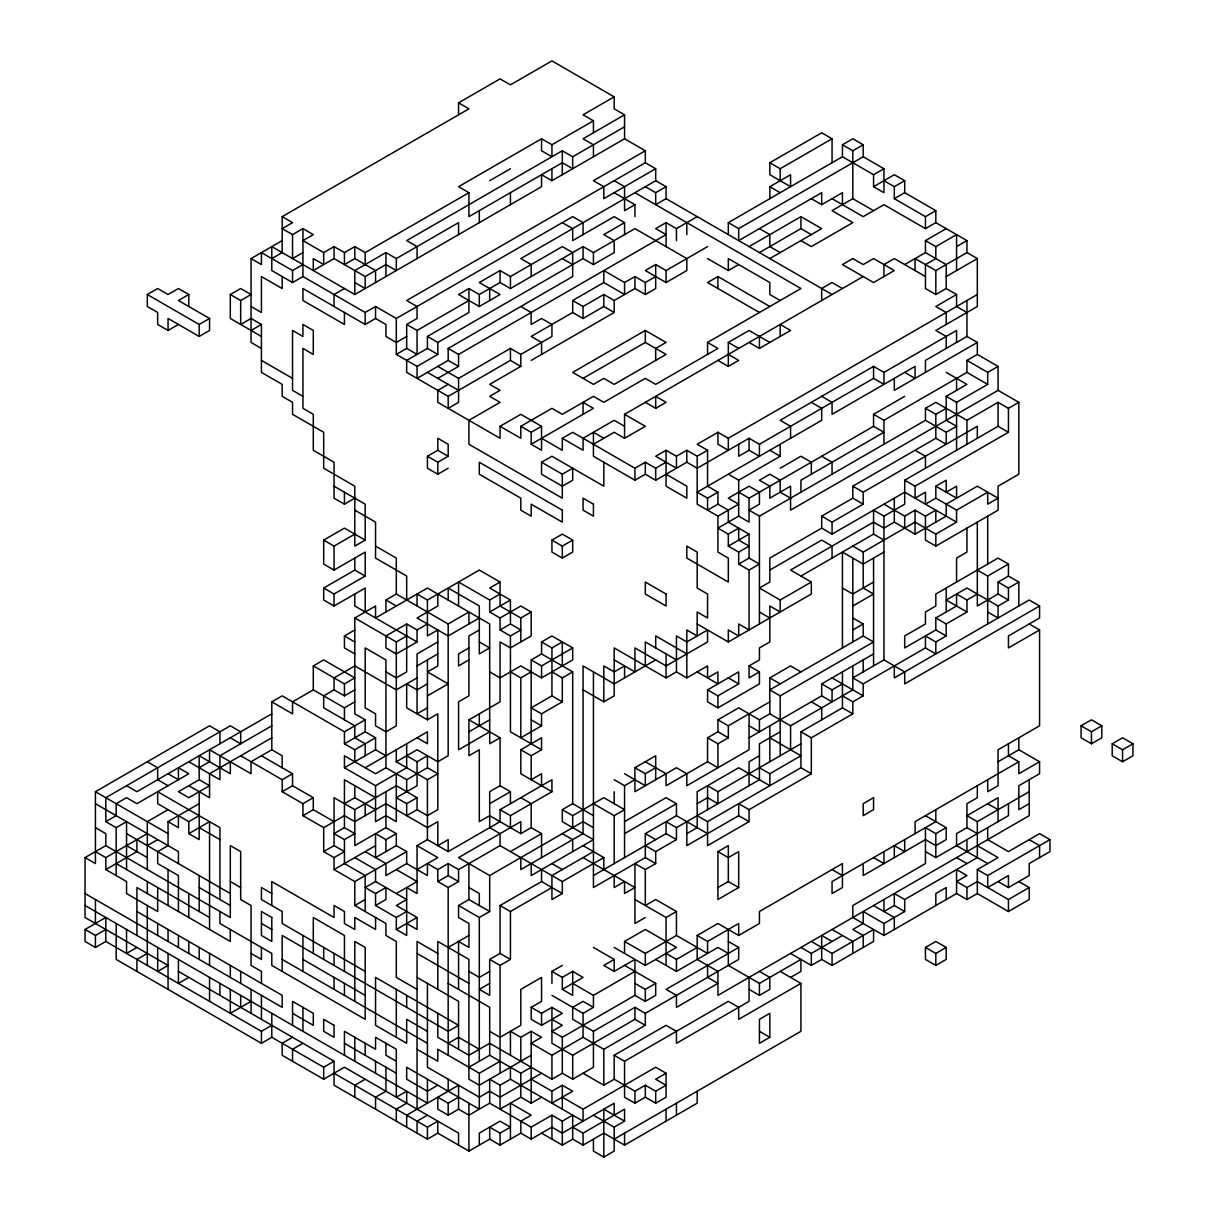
<?xml version="1.0" encoding="UTF-8"?>
<svg xmlns="http://www.w3.org/2000/svg" width="1218" height="1218" viewBox="0 0 1218 1218"><rect width="100%" height="100%" fill="white"/><g stroke="black" fill="none" stroke-linecap="round" stroke-linejoin="round"><path stroke-width="1.5" d="M458.562 114.812L458.562 102.83L500.065 78.865L510.433 84.864L551.937 60.9L614.192 96.846L614.192 108.828L624.56 114.812L624.56 138.776L551.937 180.706L541.553 174.707L541.553 186.689L354.803 294.512L271.797 246.599L271.797 270.548L292.548 282.53L302.932 276.547L365.187 312.478L375.555 306.494L396.307 318.477L572.688 216.637L583.057 222.635L583.057 234.617M178.422 324.46L168.054 330.459L157.67 324.46L157.67 312.478L147.302 306.494L147.302 294.512L157.67 288.529L168.054 294.512L178.422 288.529L188.805 294.512L188.805 306.494M271.797 258.581L282.18 252.583L282.18 216.637L468.93 108.828L458.562 102.83M188.805 294.512L178.422 300.511L209.557 318.477L209.557 330.459L199.173 336.442L168.054 318.477L168.054 330.459M261.428 348.424L251.06 342.441L251.06 258.581L282.18 240.601M282.18 216.637L292.548 222.635L282.18 228.619L292.548 234.617L302.932 228.619L313.3 234.617L302.932 240.601L323.683 252.583L334.052 246.599L344.435 252.583L354.803 246.599L365.187 252.583L468.93 192.688L468.93 216.637L562.305 162.725L572.688 168.723L572.688 156.741L562.305 150.758L406.675 240.601L417.058 246.599L417.058 258.581M230.309 294.512L240.677 288.529L251.06 294.512L240.677 300.511L230.309 294.512L230.309 318.477L261.428 336.442M302.932 252.583L292.548 258.581L292.548 234.617M147.302 294.512L199.173 324.46L209.557 318.477M251.06 258.581L261.428 264.565L261.428 252.583L292.548 270.548L302.932 264.565M354.803 294.512L354.803 270.548L385.939 252.583L396.307 258.581L396.307 270.548L385.939 264.565L365.187 276.547L334.052 258.581L313.3 270.548L313.3 258.581L323.683 264.565L323.683 252.583M593.44 132.777L593.44 120.795L551.937 144.759L541.553 138.776L458.562 186.689L468.93 192.688M614.192 96.846L583.057 114.812L593.44 120.795M375.555 282.53L375.555 270.548L354.803 258.581L344.435 264.565L344.435 252.583M489.682 180.706L510.433 168.723M251.06 330.459L261.428 324.46L251.06 318.477L240.677 324.46L240.677 300.511M624.56 114.812L583.057 138.776L593.44 144.759L593.44 156.741M344.435 288.529L334.052 294.512L334.052 306.494M396.307 258.581L458.562 222.635L458.562 234.617M572.688 156.741L624.56 126.794M655.695 168.723L645.312 162.74L645.312 150.758L593.44 180.706L603.808 186.689L603.808 198.671L655.695 168.723L655.695 180.706L666.063 186.689L666.063 198.671L655.695 204.67L655.695 192.688L666.063 186.689M344.435 312.493L344.435 324.46L302.932 300.511L302.932 288.529L365.187 324.46L375.555 318.477L385.939 324.46L385.939 336.442L396.307 342.441L406.675 336.442M645.312 162.74L406.675 300.511L417.058 306.494L417.058 318.477L406.675 324.46L406.675 348.424L396.307 354.423L396.307 318.477M707.567 246.599L666.063 270.548L655.695 264.565L645.312 270.548L666.063 282.53L686.815 270.548L686.815 258.581L634.943 228.619L593.44 252.583L583.057 246.599L510.433 288.529L500.065 282.53L479.313 294.512L468.93 288.529L458.562 294.512L479.313 306.494L500.065 294.512L479.313 282.53L500.065 270.548L510.433 276.547L562.305 246.599L572.688 252.583L572.688 276.547L448.178 348.424L448.178 360.406L417.058 378.372L417.058 366.39L396.307 354.423M655.695 180.706L520.817 258.581L531.185 264.565L531.185 276.547M406.675 324.46L417.058 330.459L468.93 300.511M634.943 216.637L634.943 204.67L624.56 210.653L624.56 186.689L614.192 180.706M437.81 366.39L458.562 378.372L510.433 348.424L520.817 354.423L520.817 366.39L510.433 360.406L448.178 396.352L406.675 372.388L406.675 360.406L427.427 348.424L427.427 336.442L468.93 312.493L468.93 288.529M624.56 234.617L624.56 222.635L603.808 234.617L614.192 240.601L614.192 252.583L593.44 264.565L583.057 258.581L437.81 342.441L427.427 336.442M417.058 366.39L437.81 354.423L437.81 342.441M697.183 216.637L676.447 228.619L666.063 222.635L655.695 228.619L666.063 234.617L458.562 354.423L448.178 348.424M769.822 198.671L769.822 186.689L790.573 174.707L790.573 186.689L769.822 174.707L769.822 162.74L821.693 132.777L832.061 138.776L832.061 162.74M769.822 162.74L780.19 168.723L832.061 138.776M437.81 378.372L458.562 366.39L458.562 354.423M655.695 264.565L655.695 288.529L645.312 294.512L634.943 288.529L614.192 300.511L614.192 312.493L603.808 306.494L583.057 318.477L572.688 312.493L572.688 300.511L603.808 282.53L624.56 294.512L624.56 282.53L603.808 270.548L603.808 282.53M728.318 222.635L842.445 156.741L842.445 144.759L852.813 138.776L863.197 144.759L863.197 156.741L738.687 228.619L728.318 222.635L728.318 234.617M448.178 384.37L437.81 390.354L437.81 402.336L500.065 438.282L500.065 426.3L520.817 414.318L541.553 426.3L541.553 450.264L531.185 444.266L531.185 432.283L541.553 426.3M572.688 312.493L531.185 336.442L541.553 342.441L541.553 354.423M572.688 300.511L583.057 306.494L603.808 294.512L614.192 300.511M624.56 282.53L634.943 276.547L645.312 282.53L655.695 276.547M842.445 144.759L852.813 150.758L863.197 144.759M520.817 354.423L551.937 336.442L551.937 324.46L541.553 318.477L531.185 324.46L531.185 312.493L520.817 306.494M520.817 366.39L489.682 384.37L500.065 390.354L489.682 396.352L500.065 402.336L468.93 420.301L468.93 444.266L562.305 498.177L562.305 474.213L541.553 462.246L541.553 474.213L562.305 486.195L572.688 480.212L572.688 468.23L562.305 474.213M531.185 360.406L614.192 312.493M749.07 246.599L800.942 216.652L821.693 228.619L769.822 258.581M811.325 198.671L821.693 204.67L842.445 192.688L842.445 204.67M873.565 174.707L883.948 168.723L883.948 192.688L873.565 186.689L873.565 174.707L842.445 156.741M769.822 306.494L717.935 276.547L707.567 282.53L759.438 312.493M707.567 258.581L728.318 270.548L738.687 264.565M759.438 252.583L800.942 228.619L811.325 234.617M873.565 210.653L852.813 198.671L832.061 210.653L852.813 222.635L811.325 246.599L800.942 240.601M873.565 186.689L894.316 174.707L904.7 180.706L904.7 192.688L935.82 210.653L935.82 222.635L966.94 240.601L966.94 252.583L977.323 258.581L977.323 306.494L935.82 330.459L946.203 336.442L946.203 348.424M302.932 396.352L292.548 390.354L292.548 330.459L302.932 336.442L302.932 324.46L313.3 330.459L313.3 354.423L302.932 348.424L302.932 408.334L313.3 414.318L313.3 450.264L334.052 462.246L334.052 498.177L344.435 504.176L354.803 498.177M448.178 468.23L437.81 474.213L427.427 468.23L427.427 456.248L437.81 450.264L448.178 456.248L448.178 444.266L437.81 438.282L437.81 450.264M655.695 360.406L655.695 348.424L666.063 342.441L645.312 330.459L572.688 372.388L593.44 384.37L603.808 378.372L614.192 384.37L666.063 354.423L645.312 342.441L583.057 378.372M883.948 180.706L894.316 186.689L904.7 180.706M427.427 456.248L437.81 462.246L448.178 456.248M894.316 186.689L894.316 198.671L904.7 192.688M365.187 611.999L365.187 588.035L334.052 606.001L323.683 600.017L323.683 588.035L334.052 594.019L365.187 576.053L365.187 552.089L334.052 570.07L323.683 564.071L323.683 540.107L344.435 528.14L365.187 540.107L354.803 546.106L354.803 486.195L323.683 468.23L323.683 432.283L292.548 414.318L292.548 402.336L282.18 396.352L282.18 384.37L261.428 372.388L261.428 324.46M500.065 426.3L520.817 438.282L520.817 426.3L551.937 408.334L562.305 414.318L593.44 396.352L603.808 402.336L645.312 378.372L655.695 384.37L717.935 348.424L707.567 342.441L707.567 354.423M323.683 540.107L334.052 546.106L354.803 534.123M531.185 444.266L593.44 408.334L583.057 402.336L583.057 414.318M707.567 342.441L800.942 288.529L634.943 192.688M894.316 198.671L925.452 216.652L935.82 210.653M541.553 438.282L562.305 450.264L562.305 438.282L572.688 432.283L634.943 468.23L645.312 462.231L655.695 468.23L666.063 462.231M728.318 354.423L738.687 360.406L728.318 366.39L728.318 342.441L749.07 330.459L769.822 342.441M832.061 198.671L863.197 216.652L883.948 204.67L925.452 228.619L935.82 222.635M323.683 588.035L354.803 570.07L365.187 576.053M541.553 462.246L551.937 456.248L603.808 486.195L603.808 462.231M624.56 414.318L645.312 426.3L624.56 438.282L624.56 414.318L863.197 276.547M904.7 264.565L925.452 252.583L925.452 240.601L946.203 228.619M593.44 444.266L614.192 432.283L624.56 438.282M655.695 408.319L666.063 402.336L655.695 396.352L655.695 408.319L645.312 402.336M749.07 342.441L759.438 348.424L790.573 330.459L780.19 324.46L780.19 336.442M925.452 240.601L935.82 246.599L956.572 234.617L956.572 270.548M956.572 246.599L966.94 240.601M915.068 270.548L915.068 258.581L935.82 270.548L966.94 252.583M282.18 767.736L282.18 755.754L271.797 749.77L271.797 701.842L282.18 695.859L344.435 731.79L344.435 743.772L365.187 731.805L365.187 719.823L354.803 713.824L354.803 617.983L375.555 606.001L375.555 617.983L427.427 588.035L489.682 623.981L489.682 743.772L500.065 737.788L500.065 785.717L489.682 791.7L489.682 827.646L500.065 833.63L500.065 845.612L562.305 881.558L603.808 857.594L603.808 869.576M385.939 611.999L385.939 600.017L396.307 594.019L448.178 623.966L468.93 611.999L468.93 623.981M946.203 276.547L977.323 258.581M354.803 653.929L344.435 647.93L344.435 635.948L354.803 629.965M676.447 456.248L666.063 450.264L655.695 456.248L676.447 468.23L676.447 456.248L686.815 450.264L697.183 456.248L707.567 450.264L707.567 486.195L717.935 492.194L717.935 504.176L707.567 510.159L707.567 498.177L717.935 492.194M935.82 246.599L935.82 258.581L925.452 264.565L925.452 288.529L935.82 294.512L946.203 288.529L956.572 294.512L956.572 306.494L966.94 312.493M157.67 947.452L157.67 971.401L168.054 965.417L85.047 917.489L85.047 857.594L95.43 863.577L95.43 791.7L209.557 725.806L219.925 731.805L219.925 743.787M313.3 665.911L323.683 659.912L354.803 677.893L344.435 683.877L313.3 665.911L313.3 689.875L292.548 701.857L292.548 713.824L271.797 701.842M417.058 606.001L417.058 594.019L427.427 600.017L479.313 570.07L500.065 582.037L500.065 606.001L520.817 617.983L531.185 611.999L531.185 635.948L510.433 647.93L500.065 641.947L500.065 701.842L468.93 719.823L468.93 755.754L479.313 749.77L479.313 821.648L489.682 815.664L520.817 833.63L531.185 827.646L541.553 833.63L541.553 857.594M603.808 438.282L593.44 432.283L593.44 456.248L634.943 480.212L645.312 474.213L645.312 462.231M977.323 294.512L728.318 438.282L717.935 432.283L697.183 444.266L707.567 450.264M956.572 294.512L935.82 306.494L946.203 312.478L946.203 324.46M417.058 629.965L406.675 623.966L385.939 635.948L385.939 647.93L396.307 653.929L417.058 641.947L417.058 629.965L427.427 623.966M551.937 540.107L562.305 534.123L572.688 540.107L572.688 552.089L562.305 558.072L551.937 552.089L551.937 540.107L562.305 546.106L572.688 540.107M645.312 474.213L655.695 480.212L686.815 462.231L697.183 468.23L749.07 438.282L759.438 444.266L873.565 378.372L883.948 384.37L883.948 372.388L873.565 366.39L780.19 420.301L790.573 426.3L790.573 438.282M271.797 713.824L136.918 791.7L126.55 785.717M354.803 617.983L396.307 641.947L406.675 635.948M500.065 582.037L489.682 588.035L510.433 600.017L510.433 623.981L500.065 629.965L500.065 617.983L520.817 606.001L531.185 611.999M230.309 737.788L240.677 743.787L240.677 731.805L230.309 725.806L105.799 797.699L105.799 821.648L116.182 815.664L116.182 803.682L126.55 797.699L136.918 803.682L188.805 773.734L178.422 767.736L178.422 779.718L168.054 773.734M199.173 767.736L209.557 761.752L209.557 749.77L251.06 773.734L251.06 761.752L271.797 749.77M271.797 725.806L219.925 755.754L219.925 779.718L188.805 761.752M417.058 677.878L396.307 689.86L354.803 665.911L334.052 677.893L334.052 689.875L323.683 695.859L323.683 707.841L354.803 725.806L354.803 737.788L365.187 743.772L365.187 755.754M458.562 606.001L458.562 582.037L489.682 600.017L500.065 594.019M759.438 444.266L759.438 456.248L749.07 450.264L738.687 456.248L738.687 444.266M883.948 372.388L956.572 330.459L956.572 342.441M105.799 821.648L116.182 827.646L126.55 821.648L126.55 869.576M199.173 779.718L178.422 791.7L188.805 797.683L209.557 785.717L199.173 779.718L199.173 755.754L230.309 773.734L230.309 761.752M271.797 737.788L209.557 773.734L209.557 797.683L188.805 785.717M334.052 689.86L344.435 695.859L354.803 689.86M437.81 641.947L417.058 653.929L417.058 713.824L427.427 707.841M479.313 617.983L448.178 635.948L417.058 617.983L437.81 606.001L437.81 594.019M489.682 600.017L489.682 611.999L510.433 600.017M790.573 498.177L780.19 492.194L780.19 480.212L769.822 474.213L759.438 480.212L769.822 486.195L769.822 498.177L790.573 486.195L790.573 510.159L998.075 390.354L998.075 366.39L977.323 354.423L977.323 342.441L966.94 336.442L925.452 360.406L925.452 372.388M85.047 857.594L105.799 845.612L230.309 917.489L230.309 845.612L240.677 851.595L240.677 899.523L251.06 905.507L251.06 965.417L261.428 971.401L261.428 983.383M168.054 809.665L147.302 821.648L147.302 869.576M313.3 689.86L344.435 707.841L354.803 701.842M417.058 665.911L437.81 653.929M479.313 629.965L468.93 635.948L468.93 695.859L458.562 701.842L458.562 749.77L489.682 731.805M728.318 474.213L738.687 480.212L780.19 456.248L780.19 444.266M977.323 342.441L894.316 390.354L894.316 378.372M95.43 851.61L105.799 857.594L147.302 833.63M178.422 911.506L178.422 875.559L157.67 863.577L157.67 851.595L168.054 845.612L168.054 821.648L199.173 803.682M468.93 647.93L458.562 653.929L458.562 665.911L468.93 659.912M780.19 468.23L800.942 456.248L811.325 462.231L811.325 474.213M800.942 492.194L800.942 480.212L883.948 432.283L873.565 426.3L873.565 414.318L904.7 396.352M966.94 360.406L987.691 372.388L987.691 384.37L966.94 372.388L966.94 360.406L977.323 354.423M157.67 887.541L157.67 911.506L126.55 893.54L126.55 881.558L105.799 869.576L136.918 851.61L136.918 839.628M147.302 845.612L157.67 839.628M219.925 899.523L219.925 827.646L157.67 791.7L157.67 803.682L188.805 821.648L199.173 815.664M344.435 731.79L365.187 719.823M427.427 683.877L417.058 689.86L406.675 683.877L406.675 707.841L427.427 719.823L437.81 713.824L437.81 809.665L427.427 815.664L417.058 809.665L406.675 815.664L406.675 803.682L417.058 797.683L417.058 809.665M500.065 629.965L510.433 635.948L520.817 629.965L510.433 623.981M697.183 456.248L697.183 504.176L717.935 516.143L738.687 504.176L728.318 498.177L749.07 486.195L759.438 492.194L759.438 504.176L749.07 510.159L759.438 516.143L925.452 420.301L946.203 432.283L956.572 426.3L946.203 420.301L946.203 396.352L966.94 384.37L946.203 372.388M738.687 492.194L749.07 498.177L873.565 426.3M873.565 414.318L883.948 420.301L966.94 372.388M188.805 821.648L188.805 833.63L209.557 821.648L209.557 929.471M282.18 779.718L292.548 773.734L292.548 785.717L313.3 797.683L313.3 809.665L302.932 815.664L302.932 803.682L282.18 791.7L282.18 779.718L240.677 755.754M427.427 695.859L448.178 683.877L427.427 671.894L437.81 665.911L437.81 629.965L427.427 635.948L427.427 600.017M749.07 498.177L749.07 522.141L738.687 516.143L717.935 528.125L728.318 534.123L738.687 528.125L738.687 540.107L749.07 546.106L738.687 552.089L728.318 546.106L728.318 534.123M925.452 420.301L925.452 408.334L935.82 402.336L966.94 420.301L998.075 402.336L1008.443 408.334L1018.827 402.336L1018.827 474.213L998.075 486.195L998.075 510.159L935.82 546.106L925.452 540.107L925.452 516.158L935.82 510.159L935.82 522.141M987.691 372.388L998.075 366.39M282.18 791.7L292.548 785.717M344.435 743.772L354.803 749.77L375.555 737.788L375.555 749.77L344.435 767.736L344.435 755.754L375.555 773.734L385.939 767.736L385.939 659.912L365.187 647.93L365.187 707.841L375.555 713.824L375.555 725.806L385.939 731.79L396.307 725.806L396.307 641.947M593.44 815.664L572.688 803.682L572.688 671.894L541.553 653.929L541.553 641.947L551.937 635.948L572.688 647.93L572.688 659.912L541.553 677.878L520.817 665.911L500.065 677.893L489.682 671.894M925.452 408.334L935.82 414.318L946.203 408.334M946.203 396.352L956.572 402.336L987.691 384.37M531.185 743.772L531.185 659.912L541.553 653.929M541.553 641.947L551.937 647.93L562.305 641.947L562.305 665.911M728.318 546.106L749.07 534.123L749.07 558.088L738.687 564.071L738.687 552.089M85.047 929.471L105.799 917.489L105.799 941.453L95.43 947.452L85.047 941.453L85.047 929.471L95.43 935.47L105.799 929.471M302.932 803.682L313.3 797.683M365.187 767.736L427.427 731.805L427.427 743.772L417.058 737.788M510.433 671.894L520.817 677.878L531.185 671.894M531.185 659.912L541.553 665.911L572.688 647.93M697.183 623.966L728.318 641.947L811.325 594.019L811.325 582.037L780.19 600.017L759.438 588.035L769.822 582.037L769.822 558.088L821.693 528.125L821.693 516.143L852.813 498.177L852.813 486.195L935.82 438.282L946.203 444.266L946.203 432.283M396.307 749.77L396.307 761.752L417.058 749.77L437.81 761.752L448.178 755.754L448.178 623.966M852.813 486.195L863.197 492.194L977.323 426.3L977.323 438.282M344.435 803.682L354.803 797.683L354.803 785.701M344.435 767.736L375.555 785.701L406.675 767.736L406.675 743.772M406.675 755.754L417.058 761.752L427.427 755.754L427.427 767.736L406.675 779.718L385.939 767.736M468.93 731.805L489.682 719.823M551.937 671.894L562.305 677.893L572.688 671.894M738.687 564.071L749.07 570.054L759.438 564.071L749.07 558.088M821.693 516.143L832.061 522.141L863.197 504.176L863.197 492.194M883.948 540.107L873.565 534.123L873.565 510.159L883.948 516.158L904.7 504.176L904.7 480.212L998.075 426.3L1008.443 432.283L1008.443 408.334M302.932 815.664L323.683 827.646L344.435 815.664L354.803 821.648L385.939 803.682L427.427 827.646L437.81 821.648L437.81 845.612L448.178 839.628L448.178 851.595L500.065 821.648L500.065 809.665L551.937 779.718L551.937 791.7L510.433 815.664L500.065 809.665M396.307 833.63L385.939 839.628L375.555 833.63L375.555 857.594L396.307 845.612L396.307 833.63L385.939 827.646L354.803 845.612L354.803 809.665L396.307 785.701L417.058 797.683M562.305 701.842L551.937 695.859L531.185 707.841L541.553 713.824L562.305 701.842L562.305 677.893M769.822 570.054L821.693 540.107L832.061 546.106L832.061 558.088M821.693 528.125L832.061 534.123L904.7 492.194L956.572 522.141L935.82 534.123L915.068 522.141L863.197 552.089L863.197 588.035L873.565 594.019L852.813 606.001M904.7 480.212L915.068 486.195L1008.443 432.283M136.918 947.452L126.55 953.435L126.55 929.471M344.435 827.646L334.052 833.63L344.435 839.613L354.803 833.63L344.435 827.646L344.435 779.718L375.555 797.683M396.307 761.752L427.427 779.718L437.81 773.734L427.427 767.736M935.82 486.195L946.203 480.212L946.203 492.194L956.572 486.195L956.572 498.177L935.82 486.195L935.82 498.177L956.572 510.159L987.691 492.194L987.691 504.176L998.075 498.177L977.323 486.195L946.203 504.176L946.203 516.158L915.068 534.123L894.316 522.141L894.316 498.177M147.302 953.435L136.918 959.419L136.918 971.401M323.683 851.595L334.052 845.612L344.435 851.595L334.052 857.594L323.683 851.595L323.683 827.646M541.553 713.824L541.553 725.806L520.817 737.788L520.817 677.878M655.695 659.912L614.192 683.877L583.057 665.911L583.057 833.63L520.817 869.576L520.817 857.594M800.942 576.053L873.565 534.123M894.316 522.141L883.948 528.125L873.565 522.141L790.573 570.054L811.325 582.037M883.948 504.176L904.7 516.158L915.068 510.159L925.452 516.158M935.82 498.177L925.452 504.176L925.452 492.194L915.068 498.177L915.068 486.195M520.817 749.77L541.553 737.788L541.553 749.77L531.185 755.754L520.817 749.77L520.817 773.734L551.937 791.7M583.057 689.86L603.808 701.842L614.192 695.859L614.192 647.93L666.063 677.878L676.447 671.894L686.815 677.878L707.567 665.911L707.567 677.878L717.935 671.894L717.935 683.877L697.183 671.894M334.052 857.594L334.052 869.576L375.555 845.612M883.948 552.089L863.197 564.071L842.445 552.089L842.445 647.93M188.805 977.399L178.422 983.383L178.422 959.419M334.052 869.576L354.803 881.558L406.675 851.595L406.675 863.577L385.939 875.559L385.939 863.577L365.187 851.595M375.555 905.507L385.939 899.523L385.939 887.541L375.555 893.525L375.555 905.507L396.307 917.489L396.307 929.471L406.675 935.47L406.675 887.541L417.058 893.525L417.058 845.612L427.427 839.613L448.178 851.595M489.682 803.682L510.433 791.7L510.433 803.682M873.565 582.052L852.813 594.019L842.445 588.035M406.675 923.488L417.058 929.471L417.058 917.489L396.307 905.507L406.675 899.523L375.555 881.558L365.187 887.541L375.555 893.525M707.567 689.86L738.687 671.894L738.687 683.877L717.935 695.859L707.567 689.86L707.567 701.842L717.935 707.841L759.438 683.877L759.438 671.894L749.07 665.911L749.07 677.878L759.438 671.894M749.07 665.911L759.438 659.912L759.438 647.93L769.822 641.947L769.822 606.001L780.19 611.999L780.19 600.017M354.803 881.558L354.803 905.507L365.187 899.523M417.058 869.576L437.81 857.594L417.058 845.612M396.307 893.525L417.058 881.558L396.307 869.576M406.675 863.577L427.427 875.559L427.427 863.577L437.81 869.576L448.178 863.577L458.562 869.576L500.065 845.612M749.07 725.806L759.438 731.805L759.438 719.823L769.822 713.824L769.822 677.893L790.573 665.911L800.942 671.894M852.813 629.965L863.197 623.981L863.197 635.963L769.822 689.86L780.19 695.859L873.565 641.947L863.197 635.963M437.81 869.576L437.81 881.558L448.178 875.559L458.562 881.558L458.562 869.576M531.185 863.577L531.185 875.559L593.44 839.628L562.305 821.648L562.305 809.665L572.688 803.682M749.07 713.824L749.07 749.77L686.815 785.717L686.815 773.734L676.447 767.736L634.943 791.7L634.943 767.736L655.695 755.754L655.695 779.718M717.935 719.823L728.318 725.806L728.318 737.788L717.935 743.772L717.935 767.736L707.567 761.752L707.567 737.788L717.935 731.79L717.935 719.823L738.687 707.841L759.438 719.823M251.06 1001.363L230.309 1013.33L230.309 989.381M396.307 917.489L406.675 911.506M437.81 881.558L448.178 887.541L458.562 881.558M510.433 851.595L541.553 833.63M562.305 809.665L572.688 815.664L603.808 797.683L624.56 809.665L614.192 815.664L593.44 803.682M614.192 779.718L624.56 785.717L634.943 779.718M634.943 767.736L645.312 773.734L655.695 767.736M728.318 725.806L769.822 701.842M977.323 570.07L987.691 576.053L1008.443 564.071L1008.443 576.053L1018.827 582.052L1018.827 606.001M396.307 929.471L417.058 917.489M520.817 833.63L520.817 821.648L458.562 857.594L489.682 875.559L583.057 821.648L593.44 827.646M842.445 683.877L832.061 689.875L832.061 701.842L821.693 695.859L821.693 683.877L873.565 653.929M1008.443 564.071L998.075 558.088L935.82 594.019L935.82 606.001L925.452 611.999L925.452 623.981L904.7 635.963L904.7 647.93L935.82 629.965L935.82 617.983L956.572 606.001L956.572 594.019L966.94 600.017L977.323 594.019M1018.827 582.052L1008.443 588.035L1008.443 600.017L998.075 594.019L998.075 582.052L1008.443 576.053M458.562 989.381L458.562 941.453L468.93 947.437L468.93 923.488L458.562 917.489L458.562 905.507L468.93 899.523L489.682 911.506L489.682 875.559M707.567 761.752L666.063 785.717L666.063 773.734L645.312 761.752M749.07 737.788L821.693 695.859M883.948 516.158L883.948 659.912L852.813 677.893L863.197 683.877L925.452 647.93L935.82 653.929L935.82 641.947L946.203 635.963L946.203 623.981L966.94 611.999L966.94 600.017M998.075 594.019L977.323 606.001L977.323 522.141M105.799 941.453L261.428 1031.311L271.797 1025.312M624.56 821.648L666.063 797.683L676.447 803.682L676.447 815.664L707.567 833.63M780.19 731.805L759.438 743.772L759.438 779.718L676.447 827.646L666.063 821.648L666.063 833.63L593.44 875.559M769.822 713.824L790.573 725.806L852.813 689.86L852.813 665.911M966.94 611.999L946.203 600.017L966.94 588.035L998.075 606.001L1008.443 600.017M116.182 923.488L116.182 959.434L261.428 1043.293L271.797 1037.294L323.683 1067.242L334.052 1061.259L334.052 1085.223L427.427 1139.135L437.81 1133.136L468.93 1151.117L489.682 1139.135L500.065 1145.118L520.817 1133.136L531.185 1139.135L551.937 1127.152L562.305 1133.136L614.192 1103.188L614.192 1115.17M458.562 905.507L479.313 917.489L489.682 911.506M489.682 983.383L479.313 989.381L489.682 995.365L489.682 959.419L500.065 953.435L500.065 905.507L541.553 881.558L562.305 893.525L562.305 881.558M593.44 851.595L551.937 875.559L551.937 899.523L562.305 893.525M624.56 833.63L676.447 803.682M759.438 755.754L749.07 761.752L749.07 785.717M697.183 815.664L707.567 821.648L800.942 767.736L800.942 731.805L842.445 707.841L852.813 713.824L852.813 701.842L863.197 695.859L863.197 683.877M292.548 1037.294L282.18 1043.293L282.18 1055.275L323.683 1079.224L344.435 1067.242L458.562 1133.136L458.562 1145.118M448.178 947.437L468.93 935.47M500.065 905.507L510.433 911.506L551.937 887.541M676.447 827.646L676.447 839.613L655.695 851.595L655.695 863.577L645.312 857.594L645.312 833.63L676.447 815.664M697.183 803.682L707.567 797.683L717.935 803.682L717.935 791.7L707.567 785.701L707.567 809.665M717.935 791.7L800.942 743.772M800.942 731.805L811.325 737.788L852.813 713.824M987.691 779.718L987.691 791.7L998.075 785.717L998.075 749.77L1039.578 725.806L1039.578 629.965L1008.443 647.93L1008.443 635.963L1039.578 617.983L1039.578 606.001L904.7 683.877L904.7 671.894L883.948 659.912M302.932 1043.293L292.548 1049.277L292.548 1061.259M759.438 767.736L769.822 773.734L800.942 755.754L769.822 737.788M645.312 857.594L593.44 887.541L593.44 671.894M686.815 833.63L697.183 827.646L697.183 791.7L738.687 767.736L769.822 785.717L769.822 773.734M645.312 917.489L634.943 923.488L634.943 863.577L645.312 869.576L655.695 863.577M811.325 737.788L811.325 773.734L749.07 809.665L749.07 821.648L738.687 815.664L686.815 845.612L686.815 821.648M489.682 971.401L479.313 977.399L468.93 971.401M489.682 959.419L500.065 965.417L510.433 959.419L510.433 911.506M749.07 821.648L707.567 845.612L707.567 821.648M717.935 851.595L728.318 857.594L738.687 851.595L738.687 887.541L717.935 899.523L717.935 851.595L728.318 845.612L728.318 881.558L717.935 887.541M365.187 1079.224L354.803 1085.223L354.803 1097.205M551.937 983.383L551.937 971.401L562.305 965.417M448.178 1043.293L458.562 1037.294L479.313 1049.277M562.305 977.399L572.688 971.401L583.057 977.399L562.305 989.381L562.305 977.399L551.937 971.401M624.56 953.435L624.56 941.453L645.312 929.471L676.447 947.437L645.312 965.417L614.192 947.437M634.943 899.523L666.063 917.489L676.447 911.506L676.447 935.47L707.567 953.435L707.567 941.453L697.183 935.47L697.183 959.419L717.935 971.401L717.935 995.365L1029.195 815.664L1029.195 779.718M531.185 1007.347L541.553 1013.33L551.937 1007.347L562.305 1013.33L541.553 1025.312L531.185 1019.329L531.185 1007.347L541.553 1001.348L541.553 977.399L520.817 989.381L520.817 1025.312L500.065 1037.294L489.682 1031.311M614.192 971.401L614.192 959.419L603.808 965.417L614.192 971.401L634.943 959.419L634.943 995.365L562.305 1037.294L551.937 1031.311L562.305 1025.312L551.937 1019.329M624.56 941.453L645.312 953.435L676.447 935.47M437.81 1085.223L427.427 1091.206L406.675 1079.224L406.675 1067.242L479.313 1109.172L479.313 1073.241L437.81 1049.277L437.81 1061.259L417.058 1049.277M468.93 1067.242L489.682 1055.26L520.817 1073.241L531.185 1067.242M510.433 1055.26L510.433 1031.311L520.817 1037.294L531.185 1031.311L541.553 1037.294L531.185 1043.293L551.937 1055.26L583.057 1037.294L603.808 1049.277L645.312 1025.312L645.312 1013.33L634.943 1007.347L593.44 1031.311L572.688 1019.329L572.688 1007.347L583.057 1001.348L593.44 1007.347L593.44 995.365L634.943 971.401M697.183 935.47L717.935 923.488L738.687 935.47L759.438 923.488L759.438 911.506L842.445 863.577L842.445 887.541L832.061 893.54L832.061 881.558L935.82 821.648L935.82 809.665M998.075 761.752L1018.827 749.77L1018.827 737.788M479.313 1073.241L500.065 1061.259M551.937 995.365L583.057 1013.33L593.44 1007.347M666.063 953.435L676.447 959.419L697.183 947.437M707.567 941.453L738.687 923.488L738.687 935.47M1029.195 803.682L1018.827 809.681L1018.827 785.717L1039.578 773.734L1039.578 761.752L1018.827 773.734L1018.827 761.752L915.068 821.648L915.068 833.63M1081.082 725.806L1091.45 719.823L1101.818 725.806L1101.818 737.788L1091.45 743.787L1081.082 737.788L1081.082 725.806L1091.45 731.805L1101.818 725.806M427.427 1115.17L417.058 1121.154L417.058 1133.136M666.063 1073.241L655.695 1079.224L666.063 1085.223L655.695 1091.206L645.312 1085.223L634.943 1091.206L614.192 1079.224L614.192 1055.26L624.56 1061.259L624.56 1097.205L634.943 1103.188L645.312 1097.205L655.695 1103.188L666.063 1097.205L666.063 1073.241L655.695 1067.242L583.057 1109.172L583.057 1121.154L510.433 1079.224L500.065 1085.223L489.682 1079.224L489.682 1103.188L468.93 1115.17L458.562 1109.172L448.178 1115.17L437.81 1109.172L437.81 1097.205L448.178 1103.188L458.562 1097.205M531.185 1055.26L479.313 1085.223L468.93 1079.224L468.93 959.419L437.81 941.453L437.81 989.381M634.943 983.383L645.312 989.381L655.695 983.383L655.695 995.365L645.312 1001.348L634.943 995.365M655.695 959.419L676.447 971.401L717.935 947.437L728.318 953.435M334.052 1073.241L427.427 1127.152L437.81 1121.154L437.81 1133.136M645.312 1013.33L738.687 959.419L738.687 947.452L666.063 989.381L676.447 995.365L676.447 1007.347L717.935 983.383L707.567 977.399L707.567 965.417M1018.827 881.558L1029.195 887.541L1029.195 899.523L1008.443 911.506L977.323 893.54L966.94 899.523L956.572 893.54L883.948 935.47L852.813 917.489L852.813 905.522L925.452 863.577L925.452 827.646L935.82 833.63L946.203 827.646L946.203 839.628L935.82 845.612L925.452 839.628L863.197 875.559L863.197 863.577M541.553 1073.241L500.065 1097.205L489.682 1091.206L479.313 1097.205L427.427 1067.242L427.427 983.383M551.937 1007.347L551.937 1043.293L572.688 1055.26L634.943 1019.329L645.312 1025.312M977.323 833.63L966.94 827.646L956.572 833.63L956.572 845.612L987.691 863.577M998.075 821.648L998.075 797.699L966.94 815.664L977.323 821.648L1029.195 791.7M1112.201 743.787L1122.57 737.788L1132.953 743.787L1132.953 755.754L1122.57 761.752L1112.201 755.754L1112.201 743.787L1122.57 749.77L1132.953 743.787M541.553 1097.205L531.185 1103.188L520.817 1097.205L500.065 1109.172L500.065 1085.223M437.81 1013.33L437.81 1037.294L468.93 1055.26L489.682 1043.293L551.937 1079.224L562.305 1073.241L562.305 1037.294M925.452 851.61L935.82 857.594L1008.443 815.664L1008.443 803.682M551.937 1091.206L562.305 1085.223L572.688 1091.206L551.937 1103.188L551.937 1091.206L531.185 1079.224M562.305 1073.241L572.688 1079.224L593.44 1067.242L593.44 1031.311M614.192 1055.26L666.063 1025.312L676.447 1031.311L676.447 1043.293L749.07 1001.348L749.07 977.399M489.682 1139.135L489.682 1127.152L500.065 1133.136L510.433 1127.152L500.065 1121.154L479.313 1133.136L479.313 1145.118M624.56 1061.259L728.318 1001.348L738.687 1007.347L738.687 1019.329L800.942 983.383L800.942 1031.311L614.192 1139.135M728.318 929.471L728.318 965.417L759.438 983.383L800.942 959.419L800.942 971.401L790.573 977.399M800.942 947.452L811.325 953.435L842.445 935.47M977.323 821.648L977.323 857.594L904.7 899.523L894.316 893.54L894.316 905.522L883.948 911.506L883.948 899.523M489.682 1103.188L531.185 1127.152L551.937 1115.17L562.305 1121.154L572.688 1115.17L572.688 1139.135L583.057 1145.118L603.808 1133.136L624.56 1145.118L697.183 1103.188L697.183 1091.206M583.057 1073.241L603.808 1085.223L614.192 1079.224M749.07 989.381L759.438 995.365L769.822 989.381L769.822 977.399L759.438 971.401M790.573 953.435L811.325 965.417L821.693 959.434L832.061 965.417L873.565 941.453L873.565 929.471L832.061 953.435L811.325 941.453M863.197 947.452L863.197 935.47L852.813 929.471L863.197 923.488L863.197 911.506L883.948 923.488L904.7 911.506L904.7 899.523M977.323 893.54L977.323 869.576L998.075 857.594L977.323 845.612M956.572 893.54L956.572 869.576L966.94 875.559L956.572 881.558L966.94 887.541L977.323 881.558L1008.443 899.523L1008.443 911.506M977.323 869.576L987.691 875.559L1049.946 839.628L1049.946 851.61L1029.195 863.577L1029.195 875.559L1008.443 887.541L998.075 881.558M541.553 1133.136L562.305 1145.118L572.688 1139.135M572.688 1127.152L583.057 1133.136L624.56 1109.172L624.56 1121.154L614.192 1127.152L593.44 1115.17M769.822 1037.294L759.438 1043.293L759.438 1019.329L769.822 1013.33L769.822 1037.294L759.438 1031.311M925.452 947.452L935.82 941.453L946.203 947.452L946.203 959.434L935.82 965.417L925.452 959.434L925.452 947.452L935.82 953.435L946.203 947.452M1008.443 899.523L1029.195 887.541M593.44 1139.135L593.44 1151.117L603.808 1157.1L614.192 1151.117L614.192 1127.152M863.197 156.741L883.948 168.723M925.452 252.583L946.203 264.565L946.203 288.529M769.822 186.689L780.19 192.688M925.452 276.547L894.316 258.566L883.948 264.565L883.948 276.547M624.56 138.776L645.312 150.758M759.438 228.619L769.822 234.617L769.822 246.599L780.19 252.583M842.445 288.529L832.061 282.53L821.693 288.529L821.693 300.511M645.312 186.689L655.695 192.688M666.063 198.671L832.061 294.512M998.075 390.354L1018.827 402.336M614.192 192.688L634.943 204.67M780.19 300.511L769.822 294.512L769.822 282.53L728.318 258.581L728.318 270.548M904.7 372.388L915.068 378.372L915.068 366.39L832.061 414.318L832.061 402.336L821.693 396.352M624.56 222.635L614.192 216.637L572.688 240.601L572.688 228.619L562.305 222.635M728.318 342.441L738.687 348.424M915.068 450.264L925.452 456.248L925.452 468.23M562.305 258.581L572.688 264.565M811.325 402.336L821.693 408.319L821.693 420.301L697.183 492.194L707.567 498.177M717.935 360.406L728.318 366.39M821.693 456.248L832.061 462.231L832.061 474.213M769.822 450.264L780.19 456.248M852.813 498.177L863.197 504.176M998.075 582.052L1008.443 588.035M1039.578 606.001L1029.195 600.017L894.316 677.893L894.316 665.911M1029.195 623.981L1039.578 629.965M987.691 611.999L998.075 617.983L998.075 606.001M852.813 546.106L863.197 552.089M624.56 426.3L614.192 420.301L583.057 438.282L583.057 450.264L562.305 438.282M354.803 282.53L365.187 288.529L365.187 276.547M935.82 617.983L946.203 623.981M666.063 474.213L686.815 486.195L686.815 498.177L666.063 486.195L666.063 450.264M717.935 504.176L728.318 510.159L728.318 522.141L749.07 534.123M935.82 629.965L946.203 635.963M427.427 348.424L437.81 354.423M448.178 360.406L458.562 366.39M935.82 641.947L925.452 635.963L925.452 647.93M406.675 348.424L417.058 354.423L417.058 330.459M427.427 372.388L458.562 390.354M520.817 426.3L531.185 432.283M852.813 617.983L863.197 623.981M251.06 306.494L261.428 312.493L261.428 276.547L282.18 288.529L282.18 276.547M1018.827 749.77L1039.578 761.752M759.438 611.999L769.822 617.983M1018.827 761.752L1008.443 755.754L1008.443 743.787M832.061 677.893L863.197 695.859M261.428 360.406L292.548 378.372M821.693 683.877L832.061 689.875M842.445 695.859L852.813 701.842M769.822 677.893L780.19 683.877M811.325 701.842L821.693 707.841L821.693 719.823M987.691 803.682L998.075 809.665M1049.946 839.628L1039.578 833.63L1008.443 851.61L987.691 839.628L987.691 827.646M1029.195 839.628L1039.578 845.612L1039.578 857.594M686.815 653.929L655.695 635.948L655.695 647.93M728.318 677.878L738.687 683.877M676.447 659.912L645.312 641.947L645.312 665.911M925.452 815.664L946.203 827.646M334.052 486.195L365.187 504.176L365.187 540.107M354.803 510.159L375.555 522.141L375.555 558.088L406.675 576.053L406.675 600.017M614.192 659.912L634.943 671.894L634.943 647.93L666.063 665.911L707.567 641.947L707.567 629.965L686.815 641.947L676.447 635.948L676.447 671.894M800.942 767.736L811.325 773.734M956.572 857.594L966.94 863.577M717.935 731.79L728.318 737.788M375.555 546.106L396.307 558.088L396.307 594.019M489.682 611.999L500.065 617.983M707.567 737.788L717.935 743.772M873.565 857.594L883.948 863.577L883.948 851.61M479.313 641.947L489.682 647.93L479.313 653.929L479.313 606.001L448.178 588.035L448.178 600.017M385.939 600.017L396.307 606.001M749.07 809.665L738.687 803.682L738.687 815.664M832.061 869.576L842.445 875.559M894.316 905.522L904.7 911.506M417.058 641.947L354.803 606.001L354.803 594.019M873.565 905.522L894.316 917.489L894.316 929.471M531.185 719.823L541.553 725.806M624.56 773.734L645.312 785.717L645.312 773.734M344.435 635.948L354.803 641.947M541.553 749.77L510.433 731.79L510.433 635.948M385.939 671.894L396.307 677.878L406.675 671.894L406.675 623.966M468.93 719.823L500.065 737.788M666.063 833.63L676.447 839.613M832.061 929.471L852.813 941.453L852.813 953.435M645.312 833.63L655.695 839.628M728.318 881.558L738.687 887.541M832.061 941.453L821.693 935.47L821.693 959.434M645.312 845.612L655.695 851.595M500.065 785.717L510.433 791.7M520.817 797.683L531.185 803.682L531.185 827.646M562.305 833.63L572.688 839.628L572.688 851.595M583.057 845.612L603.808 857.594M365.187 731.79L375.555 737.788M583.057 857.594L634.943 887.541L624.56 893.525L624.56 881.558L614.192 887.541L614.192 875.559M676.447 911.506L655.695 899.523L645.312 905.507L645.312 869.576M728.318 941.453L738.687 947.452M780.19 971.401L800.942 983.383M375.555 749.77L385.939 755.754M551.937 863.577L562.305 869.576M406.675 803.682L396.307 797.683L417.058 785.717L417.058 761.752M354.803 797.683L375.555 809.665M261.428 755.754L292.548 773.734M354.803 809.665L334.052 797.683L334.052 845.612M593.44 947.437L614.192 959.419M624.56 965.417L655.695 983.383M396.307 845.612L406.675 851.595M468.93 887.541L479.313 893.525L479.313 905.507M313.3 809.665L334.052 821.648M354.803 857.594L375.555 869.576L375.555 881.558M572.688 983.383L593.44 995.365M500.065 953.435L510.433 959.419M562.305 989.381L572.688 995.365L572.688 971.401M147.302 761.752L157.67 767.736L157.67 779.718L168.054 785.717M354.803 905.507L385.939 923.488L385.939 935.47L396.307 941.453L396.307 977.399L417.058 989.381M437.81 953.435L417.058 941.453L417.058 1109.172M199.173 827.646L219.925 839.628M417.058 953.435L468.93 983.383M168.054 821.648L178.422 827.646L178.422 815.664M188.805 833.63L199.173 839.628L199.173 791.7M448.178 983.383L489.682 1007.347L489.682 1055.26M95.43 791.7L168.054 833.63M271.797 893.54L261.428 887.541L261.428 899.523L282.18 911.506L282.18 923.488L365.187 971.401M417.058 977.399L458.562 1001.348L458.562 1049.277M95.43 803.682L178.422 851.595L178.422 863.577M230.309 881.558L240.677 887.541M126.55 833.63L230.309 893.54M624.56 1121.154L603.808 1109.172L603.808 1157.1M95.43 827.646L105.799 833.63L105.799 845.612M126.55 845.612L147.302 857.594M199.173 887.541L230.309 905.507M261.428 923.488L271.797 929.471M562.305 1097.205L583.057 1109.172M302.932 959.419L365.187 995.365M427.427 1031.311L406.675 1019.329L406.675 1043.293L375.555 1025.312L375.555 977.399L458.562 1025.312L448.178 1031.311L282.18 935.47L282.18 971.401M116.182 863.577L209.557 917.489M282.18 959.419L427.427 1043.293M251.06 953.435L261.428 959.419L261.428 947.452M136.918 911.506L282.18 995.365L282.18 1007.347L85.047 893.54M396.307 1061.259L385.939 1055.26L385.939 1043.293M292.548 1013.33L313.3 1025.312L313.3 1013.33L292.548 1001.363L292.548 1025.312M344.435 1043.293L396.307 1073.241M85.047 905.522L427.427 1103.188L427.427 1079.224M178.422 971.401L334.052 1061.259M1122.57 749.77L1122.57 761.752M1091.45 731.805L1091.45 743.787M1008.443 887.541L1008.443 875.559L987.691 887.541L987.691 875.559M998.075 402.336L998.075 426.3M987.691 516.158L987.691 564.071M987.691 576.053L987.691 623.981M977.323 785.717L977.323 797.699L966.94 803.682L966.94 827.646M966.94 300.511L966.94 336.442M966.94 420.301L966.94 444.266M966.94 528.14L966.94 552.089L956.572 558.088L956.572 582.052M966.94 839.628L966.94 851.61M966.94 887.541L966.94 899.523M956.572 378.372L956.572 390.354M956.572 402.336L956.572 450.264M956.572 510.159L956.572 522.141M946.203 588.035L946.203 611.999M946.203 899.523L946.203 887.541L935.82 893.54L935.82 905.522M935.82 270.548L935.82 294.512M935.82 414.318L935.82 438.282M935.82 534.123L935.82 546.106M935.82 833.63L935.82 857.594M935.82 953.435L935.82 965.417M925.452 216.652L925.452 228.619M915.068 510.159L915.068 534.123M904.7 516.158L904.7 528.125M904.7 839.628L904.7 851.61L894.316 845.612L894.316 857.594M883.948 420.301L883.948 444.266M883.948 923.488L883.948 935.47M873.565 366.39L873.565 378.372M873.565 558.088L873.565 665.911M863.197 659.912L863.197 671.894M852.813 150.758L852.813 198.671M852.813 558.088L852.813 641.947M842.445 671.894L842.445 707.841M832.061 522.141L832.061 534.123M832.061 953.435L832.061 965.417M821.693 204.67L821.693 192.688L738.687 240.601L738.687 228.619M811.325 953.435L811.325 965.417M800.942 216.652L800.942 228.619M790.573 725.806L790.573 749.77M780.19 168.723L780.19 180.706M780.19 695.859L780.19 755.754M769.822 725.806L769.822 761.752M759.438 336.442L759.438 348.424M759.438 516.143L759.438 623.966M759.438 983.383L759.438 995.365M749.07 438.282L749.07 450.264M749.07 570.054L749.07 629.965L738.687 623.966L738.687 635.948L728.318 629.965L728.318 641.947M738.687 480.212L738.687 516.143M728.318 438.282L728.318 450.264L717.935 444.266L717.935 432.283M717.935 276.547L717.935 288.529M717.935 516.143L717.935 552.089L728.318 558.088L728.318 582.037L686.815 558.088L686.815 546.106L697.183 552.089L697.183 588.035L707.567 594.019L707.567 617.983L697.183 611.999L697.183 635.948L686.815 629.965L686.815 677.878M717.935 695.859L717.935 707.841M686.815 222.635L686.815 234.617M686.815 450.264L686.815 462.231M676.447 228.619L676.447 240.601M676.447 959.419L676.447 971.401M676.447 1103.188L676.447 1115.17M666.063 222.635L666.063 246.599M666.063 270.548L666.063 282.53M666.063 653.929L666.063 677.878M666.063 917.489L666.063 965.417M666.063 1109.172L666.063 1121.154M655.695 468.23L655.695 480.212M655.695 1091.206L655.695 1103.188M645.312 282.53L645.312 294.512M645.312 330.459L645.312 342.441M645.312 953.435L645.312 965.417M645.312 989.381L645.312 1001.348M645.312 1085.223L645.312 1097.205M634.943 276.547L634.943 288.529M634.943 468.23L634.943 480.212M634.943 1007.347L634.943 1019.329M634.943 1091.206L634.943 1103.188M624.56 677.878L624.56 665.911L614.192 671.894L603.808 665.911L603.808 701.842M624.56 785.717L624.56 857.594M624.56 1133.136L624.56 1145.118M614.192 791.7L614.192 803.682M614.192 815.664L614.192 863.577M603.808 294.512L603.808 306.494M603.808 1049.277L603.808 1085.223M593.44 252.583L593.44 264.565M583.057 246.599L583.057 258.581M583.057 306.494L583.057 318.477M583.057 1013.33L583.057 1037.294M583.057 1133.136L583.057 1145.118M572.688 815.664L572.688 827.646M572.688 1055.26L572.688 1079.224M562.305 150.758L562.305 174.707M562.305 546.106L562.305 558.072M562.305 1085.223L562.305 1109.172M562.305 1121.154L562.305 1145.118M551.937 144.759L551.937 156.741L541.553 150.758L541.553 138.776M551.937 168.723L551.937 180.706M551.937 647.93L551.937 695.859M551.937 1055.26L551.937 1079.224M551.937 1115.17L551.937 1139.135M541.553 665.911L541.553 677.878M541.553 785.717L541.553 773.734L531.185 779.718L531.185 755.754M541.553 869.576L541.553 881.558M541.553 1013.33L541.553 1025.312M531.185 1031.311L531.185 1103.188M531.185 1127.152L531.185 1139.135M520.817 617.983L520.817 641.947M520.817 1037.294L520.817 1061.259M520.817 1073.241L520.817 1097.205M520.817 1133.136L520.817 1121.154L531.185 1115.17L510.433 1103.188L510.433 1139.135M510.433 192.688L510.433 204.67M510.433 276.547L510.433 288.529M510.433 348.424L510.433 360.406M510.433 815.664L510.433 827.646M510.433 1067.242L510.433 1079.224M500.065 270.548L500.065 282.53M500.065 965.417L500.065 1073.241M500.065 1133.136L500.065 1145.118M489.682 288.529L489.682 300.511M479.313 210.653L479.313 222.635M479.313 294.512L479.313 306.494M479.313 713.824L479.313 725.806M479.313 917.489L479.313 1061.259M468.93 863.577L468.93 899.523M468.93 1103.188L468.93 1151.117M458.562 378.372L458.562 402.336L448.178 408.334L448.178 396.352M458.562 1109.172L458.562 1085.223L406.675 1115.17L406.675 1127.152M448.178 863.577L448.178 875.559M448.178 887.541L448.178 1055.26M448.178 1079.224L448.178 1091.206M448.178 1103.188L448.178 1115.17M437.81 462.246L437.81 474.213M427.427 659.912L427.427 719.823M427.427 779.718L427.427 839.613M427.427 1127.152L427.427 1139.135M406.675 779.718L406.675 791.7M406.675 995.365L406.675 1007.347M396.307 773.734L396.307 821.648L385.939 815.664L375.555 821.648L375.555 785.701M396.307 989.381L396.307 1037.294M396.307 1121.154L396.307 1109.172L406.675 1103.188L406.675 1091.206L396.307 1097.205L396.307 1049.277L375.555 1037.294L375.555 1049.277L344.435 1031.311L344.435 1055.275M385.939 252.583L385.939 276.547M385.939 791.7L385.939 827.646M385.939 839.628L385.939 851.595M385.939 1067.242L385.939 1091.206L375.555 1097.205L375.555 1109.172M375.555 306.494L375.555 318.477M375.555 917.489L375.555 929.471L354.803 917.489L354.803 929.471L344.435 923.488L344.435 911.506L334.052 905.507L334.052 917.489L271.797 881.558L271.797 905.507M375.555 1061.259L375.555 1073.241M365.187 252.583L365.187 264.565M365.187 312.478L365.187 324.46M365.187 803.682L365.187 815.664M365.187 911.506L365.187 875.559L344.435 863.577L344.435 839.613M365.187 1043.293L365.187 1055.26M354.803 246.599L354.803 258.581M354.803 558.088L354.803 570.07M354.803 749.77L354.803 761.752M354.803 1001.348L354.803 941.453L365.187 947.437L365.187 1019.329L271.797 965.417L271.797 953.435L219.925 923.488L219.925 911.506M354.803 1037.294L354.803 1061.259M344.435 492.194L344.435 504.176M344.435 683.877L344.435 695.859M344.435 707.841L344.435 719.823M344.435 971.401L344.435 935.47L313.3 917.489L313.3 953.435M344.435 983.383L344.435 995.365M334.052 246.599L334.052 258.581M334.052 546.106L334.052 570.07M334.052 594.019L334.052 606.001M334.052 953.435L334.052 965.417M334.052 977.399L334.052 989.381M323.683 947.452L323.683 959.419M323.683 1067.242L323.683 1079.224M302.932 228.619L302.932 276.547M302.932 935.47L302.932 971.401M302.932 1007.347L302.932 1031.311M292.548 270.548L292.548 282.53M271.797 1013.33L271.797 1037.294M261.428 995.365L261.428 1019.329M261.428 1031.311L261.428 1043.293M251.06 989.381L251.06 1013.33M240.677 971.401L240.677 983.383M240.677 995.365L240.677 1007.347M230.309 929.471L230.309 941.453L136.918 887.541L136.918 935.47M230.309 965.417L230.309 977.399M219.925 983.383L219.925 995.365M209.557 953.435L209.557 965.417M209.557 977.399L209.557 1001.363M199.173 324.46L199.173 336.442M199.173 875.559L199.173 911.506M199.173 947.452L199.173 959.419M188.805 893.54L188.805 917.489M188.805 941.453L188.805 953.435M178.422 935.47L178.422 947.452M168.054 869.576L168.054 905.507M168.054 929.471L168.054 941.453M168.054 953.435L168.054 989.381M157.67 923.488L157.67 935.47M147.302 881.558L147.302 893.54M147.302 905.507L147.302 965.417M116.182 827.646L116.182 875.559M105.799 857.594L105.799 869.576M95.43 899.523L95.43 923.488M95.43 935.47L95.43 947.452M852.813 258.581L842.445 264.565L873.565 282.53L894.316 270.548L873.565 258.581L863.197 264.565L852.813 258.581M873.565 797.683L863.197 803.682L863.197 815.664L873.565 809.665L873.565 797.683M593.44 504.176L583.057 498.177L583.057 510.159L593.44 516.143L593.44 504.176M562.305 510.159L479.313 462.246L479.313 474.213L520.817 498.177L520.817 510.159L531.185 516.158L531.185 504.176L562.305 522.141L562.305 510.159M666.063 594.019L645.312 582.037L645.312 594.019L666.063 606.001L666.063 594.019M271.797 917.489L261.428 911.506L261.428 935.47L271.797 941.453L271.797 917.489M334.052 1025.312L323.683 1019.329L323.683 1031.311L334.052 1037.294L334.052 1025.312"/></g></svg>
